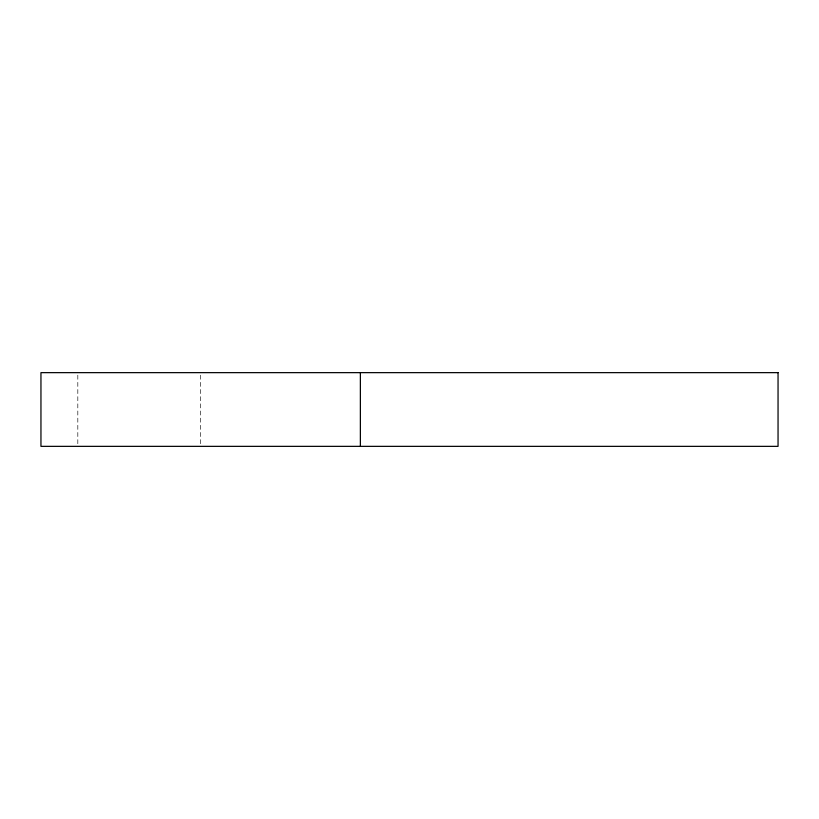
<?xml version="1.0" encoding="UTF-8"?>
<svg xmlns="http://www.w3.org/2000/svg" width="819" height="819" viewBox="0 0 819 819"><rect width="100%" height="100%" fill="white"/><g stroke="black" fill="none" stroke-linecap="round" stroke-linejoin="round"><path stroke-width="0.61" stroke-dasharray="4.09 3.07" d="M200.675 375.184L200.675 443.816M77.815 375.184L77.815 443.816"/><path stroke-width="1.23" d="M360.37 372.645L360.37 446.355M778.05 372.645L40.95 372.645L40.95 446.355L778.05 446.355L778.05 372.645"/></g></svg>
